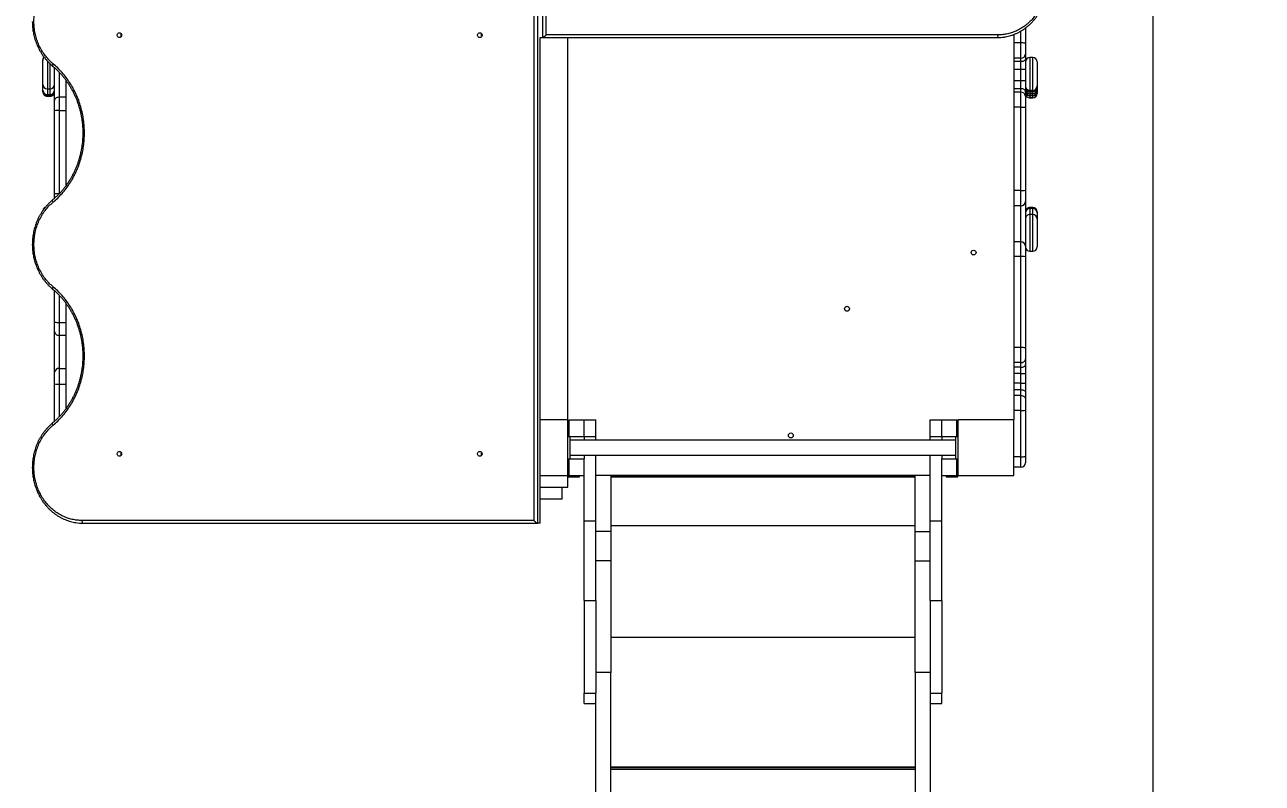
# Model space of a CAD drawing. Header units: millimetres. Extents: x -4998 to 3680, y -5971 to 4421.
# Drawn here: x 155 to 2376, y -731 to 629 of the extents above; entities that cross this region are included whole.
import ezdxf

# ---------------------------------------------------------------- set-up
doc = ezdxf.new("R2010")
doc.units = ezdxf.units.MM
doc.layers.add('DIKOM_РАЗМЕР_ЗОНА', color=7, linetype='Continuous')
doc.layers.add('DIKOM_РАЗМЕР_ОБЪЕКТА', color=7, linetype='Continuous')
doc.styles.add('style1', font='arial.ttf', dxfattribs={"width": 0.8})
doc.dimstyles.new('1-50', dxfattribs={"dimtxt": 300, "dimasz": 200, "dimexe": 100, "dimexo": 0, "dimgap": 100, "dimtad": 1, "dimtxsty": 'style1', "dimcen": 200, "dimclrd": 7, "dimclre": 7, "dimclrt": 7, "dimadec": 1, "dimazin": 2, "dimtfac": 1, "dimtmove": 0, "dimatfit": 2, "dimfxl": 0, "dimlwd": 25, "dimlwe": 18, "dimarcsym": 0})

# ---------------------------------------------------------------- blocks, each defined once
blk = doc.blocks.new('*D11')
at = {"layer": 'Defpoints', "color": 0, "linetype": 'Continuous', "transparency": 16777216}
for p in [(-1781.3, 2741.4), (2179.6, 2147.4), (2179.6, -4027.2)]:
    blk.add_point(p, dxfattribs=at)
at = {"layer": 'DIKOM_РАЗМЕР_ОБЪЕКТА', "color": 7, "linetype": 'Continuous', "lineweight": 18, "transparency": 16777216}
for p, q in [((-1781.3, 2741.4), (-1781.3, -4127.2)), ((2179.6, 2147.4), (2179.6, -4127.2))]:
    blk.add_line(p, q, dxfattribs=at)
at = {"layer": 'DIKOM_РАЗМЕР_ОБЪЕКТА', "color": 7, "linetype": 'Continuous', "lineweight": 25, "transparency": 16777216}
blk.add_line((-1581.3, -4027.2), (1979.6, -4027.2), dxfattribs=at)
at = {"layer": 'DIKOM_РАЗМЕР_ОБЪЕКТА', "color": 7, "linetype": 'Continuous', "transparency": 16777216}
for points in [[(-1581.3, -3993.8), (-1581.3, -4060.5), (-1781.3, -4027.2)], [(1979.6, -3993.8), (1979.6, -4060.5), (2179.6, -4027.2)]]:
    blk.add_solid(points, dxfattribs=at)
at = {"layer": 'DIKOM_РАЗМЕР_ОБЪЕКТА', "color": 7, "linetype": 'Continuous', "lineweight": 15, "transparency": 16777216, "insert": (1158.3, -3774), "char_height": 300, "attachment_point": 5, "style": 'style1'}
blk.add_mtext('4000', dxfattribs=at)
blk = doc.blocks.new('*D12')
at = {"layer": 'Defpoints', "color": 0, "linetype": 'Continuous', "transparency": 16777216}
for p in [(891.1, 2920.5), (-2432.8, -2788.9), (1098.9, -2788.9)]:
    blk.add_point(p, dxfattribs=at)
at = {"layer": 'DIKOM_РАЗМЕР_ОБЪЕКТА', "color": 7, "linetype": 'Continuous', "lineweight": 18, "transparency": 16777216}
for p, q in [((891.1, 2920.5), (-2532.8, 2920.5)), ((1098.9, -2788.9), (-2532.8, -2788.9))]:
    blk.add_line(p, q, dxfattribs=at)
at = {"layer": 'DIKOM_РАЗМЕР_ОБЪЕКТА', "color": 7, "linetype": 'Continuous', "lineweight": 25, "transparency": 16777216}
blk.add_line((-2432.8, 2720.5), (-2432.8, -2588.9), dxfattribs=at)
at = {"layer": 'DIKOM_РАЗМЕР_ОБЪЕКТА', "color": 7, "linetype": 'Continuous', "transparency": 16777216}
for points in [[(-2466.1, 2720.5), (-2399.5, 2720.5), (-2432.8, 2920.5)], [(-2466.1, -2588.9), (-2399.5, -2588.9), (-2432.8, -2788.9)]]:
    blk.add_solid(points, dxfattribs=at)
at = {"layer": 'DIKOM_РАЗМЕР_ОБЪЕКТА', "color": 7, "linetype": 'Continuous', "lineweight": 15, "transparency": 16777216, "insert": (-2686, -658.8), "char_height": 300, "attachment_point": 5, "rotation": 90, "style": 'style1'}
blk.add_mtext('5700', dxfattribs=at)
blk = doc.blocks.new('*D13')
at = {"layer": 'Defpoints', "color": 0, "transparency": 16777216}
for p in [(2340.5, 4420.5), (-4548.1, -4788.9), (2340.5, -4788.9)]:
    blk.add_point(p, dxfattribs=at)
at = {"layer": 'DIKOM_РАЗМЕР_ЗОНА', "color": 7, "lineweight": 18, "transparency": 16777216}
for p, q in [((2340.5, 4420.5), (-4648.1, 4420.5)), ((2340.5, -4788.9), (-4648.1, -4788.9))]:
    blk.add_line(p, q, dxfattribs=at)
at = {"layer": 'DIKOM_РАЗМЕР_ЗОНА', "color": 7, "lineweight": 25, "transparency": 16777216}
blk.add_line((-4548.1, 4220.5), (-4548.1, -4588.9), dxfattribs=at)
at = {"layer": 'DIKOM_РАЗМЕР_ЗОНА', "color": 7, "transparency": 16777216}
for points in [[(-4581.4, 4220.5), (-4514.8, 4220.5), (-4548.1, 4420.5)], [(-4581.4, -4588.9), (-4514.8, -4588.9), (-4548.1, -4788.9)]]:
    blk.add_solid(points, dxfattribs=at)
at = {"layer": 'DIKOM_РАЗМЕР_ЗОНА', "color": 7, "transparency": 16777216, "insert": (-4801.3, -732.6), "char_height": 300, "attachment_point": 5, "rotation": 90, "style": 'style1'}
blk.add_mtext('9200', dxfattribs=at)
blk = doc.blocks.new('*D14')
at = {"layer": 'Defpoints', "color": 0, "transparency": 16777216}
for p in [(-3781.1, 2215.9), (3679.6, 287), (-3781.1, -5871.1)]:
    blk.add_point(p, dxfattribs=at)
at = {"layer": 'DIKOM_РАЗМЕР_ЗОНА', "color": 7, "lineweight": 18, "transparency": 16777216}
for p, q in [((-3781.1, 2215.9), (-3781.1, -5971.1)), ((3679.6, 287), (3679.6, -5971.1))]:
    blk.add_line(p, q, dxfattribs=at)
at = {"layer": 'DIKOM_РАЗМЕР_ЗОНА', "color": 7, "lineweight": 25, "transparency": 16777216}
blk.add_line((3479.6, -5871.1), (-3581.1, -5871.1), dxfattribs=at)
at = {"layer": 'DIKOM_РАЗМЕР_ЗОНА', "color": 7, "transparency": 16777216}
for points in [[(-3581.1, -5837.8), (-3581.1, -5904.5), (-3781.1, -5871.1)], [(3479.6, -5837.8), (3479.6, -5904.5), (3679.6, -5871.1)]]:
    blk.add_solid(points, dxfattribs=at)
at = {"layer": 'DIKOM_РАЗМЕР_ЗОНА', "color": 7, "transparency": 16777216, "insert": (1305.9, -5618), "char_height": 300, "attachment_point": 5, "style": 'style1'}
blk.add_mtext('7500', dxfattribs=at)

msp = doc.modelspace()

# ---------------------------------------------------------------- linework, layer by layer
at = {"color": 7, "linetype": 'Continuous', "lineweight": 15}
for p, q in [((1084.014, 1605.852), (1084.014, 605.852)), ((1090.659, 610.852), (1090.659, 1600.852)), ((1075.563, -265.148), (1075.563, 734.852)), ((1068.919, 729.852), (1068.919, -260.148)), ((1950.79, 623.11), (1950.79, 596.08)), ((1079.788, 605.852), (1084.014, 605.852)), ((1079.79, -265.148), (1079.79, 605.852)), ((1084.014, 605.852), (1899.691, 605.852)), ((1901.804, 610.852), (1090.659, 610.852)), ((1129.79, -79.648), (1129.79, 605.852)), ((1929.79, 611.468), (1929.79, 596.297)), ((1942.79, 596.297), (1942.79, 617.789)), ((1942.79, 596.297), (1929.79, 596.297)), ((1929.79, 596.297), (1929.79, 569.243)), ((1942.79, 569.243), (1942.79, 596.297)), ((1950.79, 596.08), (1950.79, 576.241)), ((187.79, 565.312), (187.79, 566.113)), ((187.79, 565.064), (187.79, 565.312)), ((187.79, 522.077), (187.79, 565.064)), ((195.79, 563.875), (195.79, 514.082)), ((200.79, 514.082), (200.79, 558.852)), ((1942.79, 569.243), (1929.79, 569.243)), ((1929.79, 569.243), (1929.79, 562.902)), ((1942.79, 562.902), (1929.79, 562.902)), ((1929.79, 562.902), (1929.79, 549.031)), ((1942.79, 562.902), (1942.79, 569.243)), ((1942.79, 549.031), (1942.79, 562.902)), ((1950.79, 576.241), (1950.79, 568.45)), ((1950.79, 568.45), (1950.79, 549.031)), ((1963.79, 570.294), (1958.79, 570.294)), ((1958.79, 570.294), (1958.79, 511.299)), ((1963.79, 511.299), (1963.79, 570.294)), ((1971.79, 562.294), (1971.79, 519.298)), ((208.79, 492.736), (208.79, 551.849)), ((216.79, 544.095), (216.79, 499.484)), ((1942.79, 549.031), (1929.79, 549.031)), ((1929.79, 549.031), (1929.79, 528.226)), ((1950.79, 549.031), (1942.79, 549.031)), ((1942.79, 528.226), (1942.79, 549.031)), ((1950.79, 549.031), (1950.79, 528.226)), ((187.79, 511.629), (187.79, 522.077)), ((187.79, 511.616), (187.79, 511.629)), ((187.79, 510.863), (187.79, 511.616)), ((187.79, 509.98), (187.79, 510.863)), ((195.79, 514.082), (200.79, 514.082)), ((195.79, 514.082), (195.79, 503.634)), ((200.79, 503.634), (200.79, 514.082)), ((229.79, 499.484), (229.79, 528.454)), ((1942.79, 528.226), (1929.79, 528.226)), ((1929.79, 528.226), (1929.79, 514.355)), ((1942.79, 514.355), (1929.79, 514.355)), ((1929.79, 514.355), (1929.79, 508.021)), ((1942.79, 514.355), (1942.79, 528.226)), ((1950.79, 528.226), (1942.79, 528.226)), ((1942.79, 508.021), (1942.79, 514.355)), ((1950.79, 528.226), (1950.79, 508.807)), ((1963.79, 511.299), (1958.79, 511.299)), ((1958.79, 511.299), (1958.79, 508.959)), ((1963.79, 508.959), (1963.79, 511.299)), ((1971.79, 519.298), (1971.79, 516.958)), ((1971.79, 516.958), (1971.79, 513.349)), ((1971.79, 513.349), (1971.79, 510.459)), ((187.79, 508.815), (187.79, 509.98)), ((187.79, 508.8), (187.79, 508.815)), ((195.79, 503.634), (200.79, 503.634)), ((195.79, 503.634), (195.79, 503.616)), ((195.79, 503.616), (200.79, 503.616)), ((195.79, 503.616), (195.79, 503.189)), ((195.79, 503.189), (200.79, 503.189)), ((195.79, 503.189), (195.79, 501.985)), ((195.79, 501.985), (200.79, 501.985)), ((195.79, 501.985), (195.79, 500.82)), ((195.79, 500.82), (200.79, 500.82)), ((195.79, 500.82), (195.79, 500.8)), ((195.79, 500.8), (200.79, 500.8)), ((200.79, 503.616), (200.79, 503.634)), ((200.79, 503.189), (200.79, 503.616)), ((200.79, 501.985), (200.79, 503.189)), ((200.79, 500.82), (200.79, 501.985)), ((200.79, 500.8), (200.79, 500.82)), ((208.79, 474.807), (208.79, 492.736)), ((216.79, 499.484), (216.79, 475.036)), ((216.79, 499.484), (229.79, 499.484)), ((229.79, 475.036), (229.79, 499.484)), ((1942.79, 508.021), (1929.79, 508.021)), ((1929.79, 508.021), (1929.79, 480.981)), ((1942.79, 480.981), (1942.79, 508.021)), ((1950.79, 508.807), (1950.79, 501.025)), ((1950.79, 501.025), (1950.79, 481.195)), ((1963.79, 508.959), (1958.79, 508.959)), ((1958.79, 508.959), (1958.79, 505.762)), ((1963.79, 505.762), (1958.79, 505.762)), ((1958.79, 505.762), (1958.79, 502.873)), ((1963.79, 502.873), (1958.79, 502.873)), ((1958.79, 502.873), (1958.79, 501.326)), ((1963.79, 501.326), (1958.79, 501.326)), ((1958.79, 501.326), (1958.79, 497.668)), ((1963.79, 497.668), (1958.79, 497.668)), ((1958.79, 497.668), (1958.79, 497.663)), ((1958.79, 497.663), (1963.79, 497.663)), ((1963.79, 505.762), (1963.79, 508.959)), ((1963.79, 502.873), (1963.79, 505.762)), ((1963.79, 501.326), (1963.79, 502.873)), ((1963.79, 497.668), (1963.79, 501.326)), ((1963.79, 497.663), (1963.79, 497.668)), ((1971.79, 510.459), (1971.79, 509.325)), ((1971.79, 509.325), (1971.79, 505.667)), ((1971.79, 505.667), (1971.79, 505.663)), ((208.79, 325.429), (208.79, 474.807)), ((216.79, 475.036), (216.79, 325.658)), ((216.79, 475.036), (229.79, 475.036)), ((229.79, 341.294), (229.79, 475.036)), ((1942.79, 480.981), (1929.79, 480.981)), ((1929.79, 480.981), (1929.79, 331.791)), ((1942.79, 331.791), (1942.79, 480.981)), ((1950.79, 481.195), (1950.79, 332.005)), ((208.79, 317.965), (208.79, 325.429)), ((1942.79, 331.791), (1929.79, 331.791)), ((1929.79, 331.791), (1929.79, 304.335)), ((1942.79, 304.335), (1942.79, 331.791)), ((1950.79, 332.005), (1950.79, 311.871)), ((1950.79, 311.871), (1950.79, 232.036)), ((1942.79, 304.335), (1929.79, 304.335)), ((1929.79, 304.335), (1929.79, 239.353)), ((1942.79, 239.353), (1942.79, 304.335)), ((1963.79, 301.511), (1958.79, 301.511)), ((1958.79, 301.511), (1958.79, 301.47)), ((1963.79, 301.47), (1958.79, 301.47)), ((1958.79, 301.47), (1958.79, 299.583)), ((1963.79, 299.583), (1958.79, 299.583)), ((1958.79, 299.583), (1958.79, 299.542)), ((1958.79, 299.542), (1958.79, 288.573)), ((1963.79, 299.542), (1958.79, 299.542)), ((1963.79, 301.47), (1963.79, 301.511)), ((1963.79, 299.583), (1963.79, 301.47)), ((1963.79, 299.542), (1963.79, 299.583)), ((1963.79, 288.573), (1963.79, 299.542)), ((1971.79, 293.511), (1971.79, 293.481)), ((1971.79, 293.481), (1971.79, 291.583)), ((1971.79, 291.583), (1971.79, 291.553)), ((1971.79, 291.553), (1971.79, 280.584)), ((1963.79, 288.573), (1958.79, 288.573)), ((1958.79, 288.573), (1958.79, 222.618)), ((1963.79, 222.618), (1963.79, 288.573)), ((1971.79, 280.584), (1971.79, 230.618)), ((1942.79, 239.353), (1929.79, 239.353)), ((1929.79, 239.353), (1929.79, 213.358)), ((1942.79, 213.358), (1942.79, 239.353)), ((1950.79, 232.036), (1950.79, 212.973)), ((1958.79, 222.618), (1963.79, 222.618)), ((1942.79, 213.358), (1929.79, 213.358)), ((1929.79, 213.358), (1929.79, 49.815)), ((1942.79, 49.815), (1942.79, 213.358)), ((1950.79, 212.973), (1950.79, 49.43)), ((208.79, 95.542), (208.79, 151.769)), ((216.79, 144.041), (216.79, 95.141)), ((229.79, 95.141), (229.79, 128.457)), ((208.79, 78.538), (208.79, 95.542)), ((216.79, 95.141), (229.79, 95.141)), ((216.79, 95.141), (216.79, 71.955)), ((229.79, 71.955), (229.79, 95.141)), ((208.79, 5.678), (208.79, 78.538)), ((216.79, 71.955), (229.79, 71.955)), ((216.79, 71.955), (216.79, 12.65)), ((229.79, 12.65), (229.79, 71.955)), ((1942.79, 49.815), (1929.79, 49.815)), ((1929.79, 49.815), (1929.79, 22.98)), ((1942.79, 22.98), (1942.79, 49.815)), ((1950.79, 49.43), (1950.79, 29.751)), ((1942.79, 22.98), (1929.79, 22.98)), ((1929.79, 22.98), (1929.79, 14.625)), ((1942.79, 14.625), (1942.79, 22.98)), ((1950.79, 29.751), (1950.79, 19.487)), ((208.79, -15.186), (208.79, 5.678)), ((216.79, 12.65), (229.79, 12.65)), ((216.79, 12.65), (216.79, -15.801)), ((229.79, -15.801), (229.79, 12.65)), ((1942.79, 14.625), (1929.79, 14.625)), ((1929.79, 14.625), (1929.79, 3.23)), ((1942.79, 3.23), (1929.79, 3.23)), ((1929.79, 3.23), (1929.79, -14.071)), ((1942.79, 3.23), (1942.79, 14.625)), ((1942.79, -14.071), (1942.79, 3.23)), ((1950.79, 19.487), (1950.79, 3.533)), ((1950.79, 3.533), (1950.79, -13.768)), ((208.79, -82.031), (208.79, -15.186)), ((216.79, -15.801), (229.79, -15.801)), ((216.79, -15.801), (216.79, -74.331)), ((229.79, -58.706), (229.79, -15.801)), ((1942.79, -14.071), (1929.79, -14.071)), ((1929.79, -14.071), (1929.79, -25.744)), ((1942.79, -25.744), (1942.79, -14.071)), ((1950.79, -13.768), (1950.79, -30.11)), ((1942.79, -25.744), (1929.79, -25.744)), ((1929.79, -25.744), (1929.79, -35.963)), ((1942.79, -35.963), (1929.79, -35.963)), ((1929.79, -35.963), (1929.79, -62.823)), ((1942.79, -35.963), (1942.79, -25.744)), ((1942.79, -62.823), (1942.79, -35.963)), ((1950.79, -30.11), (1950.79, -42.665)), ((1950.79, -42.665), (1950.79, -62.362)), ((1942.79, -62.823), (1929.79, -62.823)), ((1929.79, -62.823), (1929.79, -79.648)), ((1942.79, -145.799), (1942.79, -62.823)), ((1950.79, -62.362), (1950.79, -145.339)), ((1129.79, -79.648), (1079.79, -79.648)), ((1129.79, -179.648), (1129.79, -79.648)), ((1131.79, -79.648), (1158.79, -79.648)), ((1131.79, -109.648), (1131.79, -79.648)), ((1158.79, -109.648), (1158.79, -79.648)), ((1158.79, -79.653), (1179.79, -79.653)), ((1179.79, -109.652), (1179.79, -79.653)), ((1779.79, -79.653), (1800.79, -79.653)), ((1779.79, -109.652), (1779.79, -79.653)), ((1800.79, -79.648), (1827.79, -79.648)), ((1800.79, -109.648), (1800.79, -79.648)), ((1827.79, -109.648), (1827.79, -79.648)), ((1829.79, -79.648), (1829.79, -179.648)), ((1929.79, -79.648), (1829.79, -79.648)), ((1929.79, -179.648), (1929.79, -79.648)), ((1129.79, -109.648), (1133.79, -109.648)), ((1133.79, -149.648), (1133.79, -109.648)), ((1133.79, -109.648), (1158.79, -109.648)), ((1158.79, -109.648), (1158.79, -116.148)), ((1158.79, -109.652), (1179.79, -109.652)), ((1179.79, -116.148), (1179.79, -109.652)), ((1779.79, -109.652), (1800.79, -109.652)), ((1779.79, -116.148), (1779.79, -109.652)), ((1800.79, -109.648), (1800.79, -116.148)), ((1800.79, -109.648), (1825.79, -109.648)), ((1825.79, -149.648), (1825.79, -109.648)), ((1825.79, -109.648), (1829.79, -109.648)), ((1825.79, -116.148), (1133.79, -116.148)), ((1129.79, -149.648), (1133.79, -149.648)), ((1131.79, -149.648), (1131.79, -149.658)), ((1131.79, -149.658), (1158.79, -149.658)), ((1131.79, -179.654), (1131.79, -149.658)), ((1133.79, -143.148), (1825.79, -143.148)), ((1158.79, -143.148), (1158.79, -149.658)), ((1158.79, -150.064), (1158.79, -149.658)), ((1158.79, -260.803), (1158.79, -149.658)), ((1179.79, -260.803), (1179.79, -143.148)), ((1779.79, -260.803), (1779.79, -143.148)), ((1800.79, -143.148), (1800.79, -149.658)), ((1800.79, -149.658), (1827.79, -149.658)), ((1800.79, -150.064), (1800.79, -149.658)), ((1800.79, -260.803), (1800.79, -149.658)), ((1825.79, -149.648), (1829.79, -149.648)), ((1827.79, -149.648), (1827.79, -149.658)), ((1827.79, -179.654), (1827.79, -149.658)), ((1942.79, -145.799), (1929.79, -145.799)), ((1942.79, -164.648), (1942.79, -145.799)), ((1950.79, -145.339), (1950.79, -156.648)), ((1942.79, -164.648), (1929.79, -164.648)), ((1079.79, -179.648), (1129.788, -179.648)), ((1129.788, -200.648), (1129.788, -179.648)), ((1129.788, -179.648), (1129.79, -179.648)), ((1129.79, -179.648), (1129.79, -181.648)), ((1131.79, -179.648), (1129.79, -179.648)), ((1129.79, -181.648), (1150.79, -181.648)), ((1150.79, -181.648), (1129.79, -181.648)), ((1129.79, -181.648), (1129.79, -181.648)), ((1131.79, -179.654), (1158.79, -179.654)), ((1150.79, -181.648), (1150.79, -179.648)), ((1150.79, -181.648), (1150.79, -181.648)), ((1779.79, -179.648), (1179.79, -179.648)), ((1206.79, -179.656), (1179.79, -179.656)), ((1206.79, -179.656), (1206.79, -279.653)), ((1206.79, -179.659), (1752.79, -179.659)), ((1752.79, -182.659), (1206.79, -182.659)), ((1779.79, -179.656), (1752.79, -179.656)), ((1752.79, -279.653), (1752.79, -179.656)), ((1800.79, -179.654), (1827.79, -179.654)), ((1808.79, -179.648), (1808.79, -181.648)), ((1808.79, -181.648), (1829.79, -181.648)), ((1829.79, -181.648), (1808.79, -181.648)), ((1808.79, -181.648), (1808.79, -181.648)), ((1829.79, -179.648), (1827.79, -179.648)), ((1829.79, -181.648), (1829.79, -179.648)), ((1829.79, -179.648), (1929.79, -179.648)), ((1829.79, -181.648), (1829.79, -181.648)), ((1079.79, -200.648), (1129.788, -200.648)), ((1119.79, -221.648), (1079.79, -221.648)), ((1119.79, -221.648), (1119.79, -200.648)), ((1068.919, -260.148), (257.773, -260.148)), ((259.886, -265.148), (1075.563, -265.148)), ((1079.79, -265.148), (1075.563, -265.148)), ((1158.79, -260.803), (1179.79, -260.803)), ((1158.79, -403.554), (1158.79, -260.803)), ((1179.79, -403.554), (1179.79, -260.803)), ((1779.79, -260.803), (1800.79, -260.803)), ((1779.79, -403.554), (1779.79, -260.803)), ((1800.79, -403.554), (1800.79, -260.803)), ((1206.79, -279.653), (1179.79, -279.653)), ((1206.79, -269.443), (1752.79, -269.443)), ((1206.79, -279.653), (1206.79, -332.417)), ((1752.79, -279.653), (1779.79, -279.653)), ((1752.79, -332.417), (1752.79, -279.653)), ((1206.79, -332.417), (1179.79, -332.417)), ((1206.79, -332.417), (1206.79, -532.964)), ((1752.79, -332.417), (1779.79, -332.417)), ((1752.79, -532.964), (1752.79, -332.417)), ((1158.79, -403.554), (1179.79, -403.554)), ((1158.79, -403.554), (1158.79, -569.701)), ((1179.79, -403.554), (1179.79, -569.701)), ((1779.79, -403.554), (1800.79, -403.554)), ((1779.79, -403.554), (1779.79, -569.701)), ((1800.79, -403.554), (1800.79, -569.701)), ((1752.79, -469.99), (1206.79, -469.99)), ((1206.79, -532.964), (1179.79, -532.964)), ((1206.79, -2224.69), (1206.79, -532.964)), ((1779.79, -532.964), (1752.79, -532.964)), ((1752.79, -532.964), (1752.79, -2224.69)), ((1158.79, -569.701), (1179.79, -569.701)), ((1158.79, -588.564), (1158.79, -569.701)), ((1179.79, -2224.69), (1179.79, -569.701)), ((1779.79, -569.701), (1800.79, -569.701)), ((1779.79, -569.701), (1779.79, -2224.69)), ((1800.79, -588.564), (1800.79, -569.701)), ((1158.79, -588.564), (1179.79, -588.564)), ((1779.79, -588.564), (1800.79, -588.564)), ((1206.79, -701.932), (1752.79, -701.932)), ((1206.79, -703.213), (1752.79, -703.213)), ((1752.79, -706.972), (1206.79, -706.972))]:
    msp.add_line(p, q, dxfattribs=at)
at = {"color": 7, "linetype": 'Continuous', "lineweight": 15, "flags": 128}
for points in [[(325.135, 605.952), (324.012, 606.13), (322.979, 606.651), (322.121, 607.471), (321.508, 608.524), (321.188, 609.726), (321.188, 610.978), (321.508, 612.18), (322.121, 613.234), (322.979, 614.054), (324.012, 614.574), (325.135, 614.752), (326.259, 614.574), (327.291, 614.054), (328.149, 613.234), (328.762, 612.18), (329.082, 610.978), (329.082, 609.726), (328.762, 608.524), (328.149, 607.471), (327.291, 606.651), (326.259, 606.13), (325.135, 605.952)], [(971.785, 605.952), (970.661, 606.13), (969.629, 606.651), (968.771, 607.471), (968.158, 608.524), (967.838, 609.726), (967.838, 610.978), (968.158, 612.18), (968.771, 613.234), (969.629, 614.054), (970.661, 614.574), (971.785, 614.752), (972.908, 614.574), (973.941, 614.054), (974.799, 613.234), (975.412, 612.18), (975.732, 610.978), (975.732, 609.726), (975.412, 608.524), (974.799, 607.471), (973.941, 606.651), (972.908, 606.13), (971.785, 605.952)], [(1899.691, 605.852), (1900.103, 605.948), (1900.499, 606.233), (1900.865, 606.695), (1901.185, 607.317), (1901.448, 608.074), (1901.643, 608.939), (1901.763, 609.877), (1901.804, 610.852)], [(206.114, 558.852), (205.624, 558.072), (205.234, 557.321), (204.959, 556.63), (204.81, 556.024), (204.792, 555.526), (204.906, 555.157), (205.041, 554.999)], [(1950.79, 568.45), (1950.636, 567.367), (1950.181, 566.327), (1949.441, 565.367), (1948.447, 564.527), (1947.234, 563.837), (1945.851, 563.324), (1944.35, 563.008), (1942.79, 562.902)], [(1950.79, 508.807), (1950.636, 509.89), (1950.181, 510.93), (1949.441, 511.89), (1948.447, 512.73), (1947.234, 513.42), (1945.851, 513.933), (1944.35, 514.249), (1942.79, 514.355)], [(208.79, 492.736), (208.943, 494.052), (209.399, 495.318), (210.138, 496.485), (211.133, 497.508), (212.345, 498.347), (213.728, 498.97), (215.229, 499.354), (216.79, 499.484)], [(206.114, 310.852), (205.624, 311.633), (205.234, 312.383), (204.959, 313.074), (204.81, 313.681), (204.792, 314.178), (204.906, 314.548), (205.04, 314.705)], [(206.114, 158.852), (205.624, 158.072), (205.234, 157.321), (204.959, 156.63), (204.81, 156.024), (204.792, 155.526), (204.906, 155.157), (205.041, 154.999)], [(208.79, 78.538), (208.943, 77.254), (209.399, 76.019), (210.138, 74.881), (211.133, 73.883), (212.345, 73.064), (213.728, 72.456), (215.229, 72.081), (216.79, 71.955)], [(1942.79, 22.98), (1944.35, 23.11), (1945.851, 23.496), (1947.234, 24.121), (1948.447, 24.963), (1949.441, 25.989), (1950.181, 27.16), (1950.636, 28.43), (1950.79, 29.751)], [(1942.79, 14.625), (1944.35, 14.719), (1945.851, 14.996), (1947.234, 15.445), (1948.447, 16.049), (1949.441, 16.786), (1950.181, 17.626), (1950.636, 18.538), (1950.79, 19.487)], [(1942.79, -25.744), (1944.35, -25.828), (1945.851, -26.076), (1947.234, -26.48), (1948.447, -27.023), (1949.441, -27.684), (1950.181, -28.439), (1950.636, -29.258), (1950.79, -30.11)], [(1942.79, -35.963), (1944.35, -36.092), (1945.851, -36.473), (1947.234, -37.093), (1948.447, -37.926), (1949.441, -38.942), (1950.181, -40.1), (1950.636, -41.358), (1950.79, -42.665)], [(206.114, -89.148), (205.624, -88.367), (205.234, -87.617), (204.959, -86.926), (204.81, -86.319), (204.792, -85.822), (204.906, -85.452), (205.04, -85.295)], [(325.135, -145.048), (324.012, -144.87), (322.979, -144.349), (322.121, -143.529), (321.508, -142.476), (321.188, -141.274), (321.188, -140.022), (321.508, -138.82), (322.121, -137.766), (322.979, -136.946), (324.012, -136.426), (325.135, -136.248), (326.259, -136.426), (327.291, -136.946), (328.149, -137.766), (328.762, -138.82), (329.082, -140.022), (329.082, -141.274), (328.762, -142.476), (328.149, -143.529), (327.291, -144.349), (326.259, -144.87), (325.135, -145.048)], [(971.785, -145.048), (970.661, -144.87), (969.629, -144.349), (968.771, -143.529), (968.158, -142.476), (967.838, -141.274), (967.838, -140.022), (968.158, -138.82), (968.771, -137.766), (969.629, -136.946), (970.661, -136.426), (971.785, -136.248), (972.908, -136.426), (973.941, -136.946), (974.799, -137.766), (975.412, -138.82), (975.732, -140.022), (975.732, -141.274), (975.412, -142.476), (974.799, -143.529), (973.941, -144.349), (972.908, -144.87), (971.785, -145.048)], [(257.773, -260.148), (257.814, -261.123), (257.934, -262.061), (258.129, -262.926), (258.392, -263.683), (258.712, -264.305), (259.078, -264.767), (259.474, -265.052), (259.886, -265.148)]]:
    msp.add_lwpolyline(points, dxfattribs=at)
at = {"color": 7, "linetype": 'Continuous', "lineweight": 15}
for centre, radius in [((1857.79, 220.369), 4.318), ((1630.659, 119.552), 4.449), ((1529.79, -107.648), 4.4)]:
    msp.add_circle(centre, radius, dxfattribs=at)
for centre, radius, start, end in [((332.225, 610.352), 4.743, 145.740856, 214.259144), ((332.313, 610.352), 4.747, 146.667346, 213.332654), ((333.672, 610.352), 4.835, 166.044043, 193.955957), ((978.875, 610.352), 4.743, 145.740856, 214.259144), ((980.235, 610.352), 4.831, 164.120782, 195.879218), ((1899.684, 688.177), 82.325, 270.004895, 279.454635), ((1944.787, 522.299), 74.025, 85.348697, 91.546041), ((195.79, 566.113), 8, 140.532343, 180), ((195.357, 565.288), 7.567, 134.844776, 179.812729), ((195.79, 565.064), 8, 135.86056, 180), ((1943.259, 576.778), 7.55, 266.433835, 355.919275), ((1958.79, 562.294), 8, 90, 180), ((1963.79, 562.294), 8, 0, 90), ((195.787, 522.08), 7.998, 180.018666, 270.016349), ((195.787, 511.632), 7.998, 180.01806, 270.016956), ((195.79, 511.616), 8, 180, 270), ((195.63, 511.029), 7.842, 181.215491, 271.16647), ((200.792, 522.08), 7.998, 269.98344, 359.981758), ((200.792, 511.632), 7.998, 269.982833, 359.982365), ((200.79, 511.616), 8, 270, 0), ((200.949, 511.029), 7.842, 268.833312, 358.784941), ((1958.789, 519.298), 7.999, 180.0037, 270.004838), ((1958.789, 516.959), 7.999, 180.0037, 270.004838), ((1958.588, 513.561), 7.801, 181.560068, 271.481331), ((1963.79, 519.298), 8, 269.996861, 359.994601), ((1963.79, 516.959), 8, 269.996861, 359.994601), ((1963.991, 513.561), 7.801, 268.52039, 358.43821), ((195.787, 509.983), 7.998, 180.017882, 270.017133), ((195.787, 508.818), 7.998, 180.017637, 270.017805), ((195.79, 508.8), 8, 180, 270), ((200.792, 509.983), 7.998, 269.982655, 359.982543), ((200.792, 508.818), 7.997, 269.981983, 359.982788), ((200.79, 508.8), 8, 270, 0), ((1943.26, 500.486), 7.549, 4.087784, 93.572167), ((1958.588, 510.671), 7.801, 181.559885, 271.481515), ((1958.789, 509.325), 7.999, 180.003272, 270.005267), ((1958.789, 505.667), 7.999, 180.003878, 270.00466), ((1958.79, 505.663), 8, 180, 270), ((1963.991, 510.672), 7.801, 268.520207, 358.438393), ((1963.79, 509.325), 8, 269.996432, 359.99503), ((1963.79, 505.668), 8, 269.997039, 359.994423), ((1963.79, 505.663), 8, 270, 0), ((214.791, 404.969), 70.096, 88.366125, 94.911465), ((1944.788, 555.758), 74.803, 268.469185, 274.601951), ((214.791, 255.574), 70.112, 88.366434, 94.910303), ((1944.788, 406.567), 74.803, 268.469185, 274.601951), ((1943.015, 312.11), 7.779, 268.341165, 358.237739), ((195.79, 294.738), 8, 115.78857, 168.385485), ((195.785, 294.721), 7.996, 117.888882, 167.318949), ((1958.79, 293.511), 8, 90, 180), ((1958.784, 293.476), 7.994, 89.960165, 179.961234), ((1958.79, 291.583), 8, 90, 180), ((1958.784, 291.548), 7.994, 89.959314, 179.962085), ((1963.79, 293.511), 8, 0, 90), ((1963.795, 293.475), 7.995, 0.040465, 90.038136), ((1963.79, 291.583), 8, 0, 90), ((1963.795, 291.548), 7.995, 0.039615, 90.038986), ((1958.784, 280.578), 7.994, 89.960165, 179.961234), ((1963.795, 280.578), 7.995, 0.040465, 90.038136), ((1943.116, 231.678), 7.682, 2.668098, 92.437868), ((1958.79, 230.618), 8, 180, 270), ((1963.79, 230.618), 8, 270, 0), ((1944.785, 171.525), 41.881, 81.756645, 92.730538), ((214.795, 135.371), 40.279, 261.426035, 272.838849), ((1944.785, 7.981), 41.881, 81.756645, 92.730538), ((216.309, 5.126), 7.539, 86.340855, 175.800541), ((1944.787, 56.26), 53.067, 267.843272, 276.49523), ((214.802, 10.675), 26.55, 256.912693, 274.294532), ((1944.787, 38.95), 53.058, 267.842778, 276.496151), ((1944.783, -27.736), 35.144, 266.748371, 279.841025), ((332.225, -140.648), 4.743, 145.741289, 214.258711), ((333.584, -140.648), 4.83, 164.117766, 195.882234), ((978.875, -140.648), 4.743, 145.741289, 214.258711), ((980.235, -140.648), 4.831, 164.120992, 195.879008), ((1944.783, -110.711), 35.145, 266.748799, 279.841023), ((1942.79, -156.648), 8, 270, 0), ((259.894, -182.813), 82.335, 260.709056, 269.994423)]:
    msp.add_arc(centre, radius, start, end, dxfattribs=at)
for centre, major_axis, ratio, start_param, end_param in [((1088.545, 610.852), (-4.881, -4.881), 0.22169494, 0.21816643, 1.78896275), ((1071.032, -260.148), (4.881, -4.881), 0.22169466, 4.49422282, 6.06501915)]:
    msp.add_ellipse(centre, major_axis=major_axis, ratio=ratio, start_param=start_param, end_param=end_param, dxfattribs=at)
for points, knots in [([(1953.463, 781.852), (1955.701, 779.887), (1960.219, 775.919), (1966.323, 768.991), (1971.91, 761.305), (1976.808, 752.864), (1980.922, 743.786), (1984.144, 734.232), (1986.423, 724.354), (1987.725, 714.306), (1988.049, 704.29), (1987.434, 694.457), (1985.941, 684.945), (1983.62, 675.761), (1980.483, 666.876), (1976.504, 658.278), (1971.649, 650.005), (1965.943, 642.207), (1959.438, 635.031), (1952.243, 628.636), (1944.47, 623.127), (1936.243, 618.588), (1927.734, 615.078), (1919.085, 612.627), (1910.435, 611.126), (1904.662, 610.943), (1901.804, 610.852)], [0, 0, 0, 0, 0.03987214, 0.08051721, 0.12187986, 0.16430243, 0.20702973, 0.24999992, 0.29297186, 0.33569928, 0.37811981, 0.41948486, 0.46012911, 0.50000014, 0.53987293, 0.58051714, 0.62188009, 0.66430269, 0.70702978, 0.74999969, 0.79297241, 0.835699, 0.87811998, 0.91948449, 0.96012862, 1, 1, 1, 1]), ([(206.114, 558.852), (203.876, 560.817), (199.358, 564.785), (193.254, 571.713), (187.667, 579.399), (182.769, 587.841), (178.655, 596.919), (175.433, 606.472), (173.154, 616.351), (171.852, 626.398), (171.529, 636.414), (172.143, 646.247), (173.636, 655.759), (175.957, 664.944), (179.094, 673.828), (183.073, 682.426), (187.928, 690.699), (193.634, 698.498), (200.139, 705.673), (207.334, 712.068), (215.107, 717.577), (223.334, 722.117), (231.843, 725.626), (240.492, 728.077), (249.143, 729.578), (254.915, 729.761), (257.773, 729.852)], [0, 0, 0, 0, 0.03987271, 0.08051761, 0.12188033, 0.16430288, 0.20703008, 0.25000034, 0.29297232, 0.3356992, 0.37812022, 0.41948476, 0.46012896, 0.49999998, 0.53987323, 0.58051714, 0.62188032, 0.66430298, 0.70702978, 0.75, 0.79297207, 0.83569927, 0.87811996, 0.91948469, 0.96012841, 1, 1, 1, 1]), ([(1913.347, 607.014), (1913.809, 607.081), (1915.985, 607.398), (1919.839, 608.288), (1924.895, 609.692), (1929.887, 611.445), (1934.805, 613.515), (1939.629, 615.907), (1944.342, 618.617), (1948.927, 621.642), (1953.212, 624.858), (1957.191, 628.221), (1960.866, 631.682), (1964.367, 635.352), (1967.683, 639.218), (1970.806, 643.269), (1973.726, 647.493), (1976.436, 651.877), (1978.927, 656.405), (1981.192, 661.062), (1983.225, 665.832), (1985.021, 670.694), (1986.573, 675.623), (1987.876, 680.581), (1988.923, 685.503), (1989.712, 690.27), (1990.22, 694.454), (1990.536, 698.166), (1990.745, 701.818), (1990.774, 704.406), (1990.79, 705.852)], [0, 0, 0, 0, 0.01076206, 0.05074929, 0.09092995, 0.13131262, 0.17190244, 0.21270829, 0.25373769, 0.2950008, 0.33650968, 0.37390961, 0.41130976, 0.44870487, 0.48608993, 0.52346048, 0.56080985, 0.59812913, 0.63540553, 0.67262283, 0.70975369, 0.74675921, 0.78356817, 0.82005078, 0.85592868, 0.89048847, 0.92256159, 0.94524251, 0.96938242, 1, 1, 1, 1]), ([(168.787, 634.852), (168.815, 632.913), (168.854, 630.194), (169.116, 626.186), (169.429, 622.777), (169.952, 618.725), (170.664, 614.492), (171.59, 610.09), (172.737, 605.592), (174.111, 601.044), (175.716, 596.485), (177.553, 591.947), (179.62, 587.457), (181.917, 583.041), (184.439, 578.719), (187.183, 574.512), (190.142, 570.439), (193.311, 566.518), (196.68, 562.759), (200.255, 559.201), (203.054, 556.617), (204.709, 555.298), (205.055, 555.022)], [0, 0, 0, 0, 0.06294277, 0.08830373, 0.13043477, 0.17418732, 0.22113603, 0.27015976, 0.32080854, 0.37272325, 0.4256496, 0.47939725, 0.53382723, 0.58883099, 0.64432613, 0.70024856, 0.75654555, 0.81317795, 0.87011371, 0.92732742, 0.98480187, 1, 1, 1, 1]), ([(206.114, 310.852), (208.894, 313.259), (214.483, 318.098), (222.244, 326.258), (229.536, 335.101), (236.236, 344.64), (242.284, 354.792), (247.603, 365.463), (252.148, 376.561), (255.881, 387.991), (258.774, 399.628), (260.823, 411.371), (262.037, 423.117), (262.438, 434.852), (262.037, 446.587), (260.823, 458.334), (258.774, 470.076), (255.881, 481.714), (252.148, 493.144), (247.603, 504.242), (242.284, 514.912), (236.236, 525.065), (229.536, 534.603), (222.244, 543.446), (214.483, 551.607), (208.894, 556.445), (206.114, 558.852)], [0, 0, 0, 0, 0.04067978, 0.08178969, 0.12329862, 0.16538163, 0.20762634, 0.24999996, 0.29237534, 0.33461999, 0.37670152, 0.41821194, 0.45932141, 0.50000007, 0.54068038, 0.58178987, 0.62329883, 0.66538186, 0.70762643, 0.75000019, 0.7923753, 0.83462023, 0.87670153, 0.91821198, 0.95932119, 1, 1, 1, 1]), ([(205.018, 554.97), (206.184, 554.005), (209.09, 551.601), (213.35, 547.598), (217.833, 543.044), (221.974, 538.441), (225.93, 533.648), (229.694, 528.671), (233.259, 523.522), (236.617, 518.21), (239.762, 512.747), (242.689, 507.143), (245.393, 501.411), (247.867, 495.564), (250.108, 489.616), (252.111, 483.583), (253.872, 477.485), (255.387, 471.349), (256.653, 465.215), (257.663, 459.166), (258.412, 453.383), (258.889, 448.36), (259.187, 443.893), (259.378, 439.564), (259.404, 436.502), (259.418, 434.852)], [0, 0, 0, 0, 0.03473258, 0.08658532, 0.13324903, 0.17989306, 0.2265115, 0.27310182, 0.31966307, 0.3661908, 0.41268128, 0.45912621, 0.50551771, 0.5518412, 0.59807561, 0.64419038, 0.69013247, 0.73581179, 0.78105569, 0.82549074, 0.86812998, 0.90675077, 0.93413674, 0.96449393, 1, 1, 1, 1]), ([(259.418, 434.852), (259.39, 432.468), (259.351, 429.13), (259.09, 424.213), (258.78, 420.038), (258.261, 415.069), (257.555, 409.868), (256.637, 404.445), (255.498, 398.881), (254.132, 393.229), (252.536, 387.53), (250.705, 381.818), (248.64, 376.121), (246.34, 370.463), (243.808, 364.866), (241.046, 359.35), (238.056, 353.932), (234.842, 348.628), (231.41, 343.455), (227.763, 338.426), (223.908, 333.554), (219.849, 328.854), (215.598, 324.333), (211.147, 320.023), (207.615, 316.818), (205.52, 315.13), (205.023, 314.73)], [0, 0, 0, 0, 0.05128228, 0.07182542, 0.10596858, 0.14140793, 0.17942578, 0.2191186, 0.26012291, 0.30214998, 0.34499371, 0.38850279, 0.43256279, 0.47708703, 0.52200806, 0.56727294, 0.61283953, 0.6586751, 0.70475199, 0.75104912, 0.79754857, 0.8442371, 0.89110353, 0.93813915, 0.98533733, 1, 1, 1, 1]), ([(205.055, 314.68), (204.168, 313.944), (201.993, 312.141), (198.715, 309.017), (195.209, 305.354), (191.894, 301.486), (188.771, 297.435), (185.851, 293.211), (183.141, 288.828), (180.65, 284.3), (178.385, 279.642), (176.352, 274.872), (174.556, 270.01), (173.004, 265.082), (171.701, 260.123), (170.654, 255.201), (169.865, 250.434), (169.357, 246.25), (169.041, 242.538), (168.832, 238.886), (168.803, 236.299), (168.787, 234.852)], [0, 0, 0, 0, 0.03950898, 0.09688488, 0.15425304, 0.21160599, 0.26893678, 0.32623478, 0.38348603, 0.44067287, 0.49776751, 0.55473123, 0.61150112, 0.66797006, 0.72393772, 0.77897832, 0.83199743, 0.88120116, 0.91599669, 0.95302929, 1, 1, 1, 1]), ([(206.114, 158.852), (204.41, 160.327), (200.984, 163.293), (196.227, 168.295), (191.005, 174.628), (185.649, 182.569), (180.585, 192.268), (176.591, 202.558), (173.736, 213.22), (172.046, 224.027), (171.552, 233.659), (171.838, 242.044), (172.582, 249.244), (174.05, 257.654), (176.59, 267.147), (180.586, 277.435), (185.647, 287.139), (191.675, 296.04), (198.458, 304.074), (203.579, 308.608), (206.114, 310.852)], [0, 0, 0, 0, 0.04068981, 0.08180965, 0.12332784, 0.18645416, 0.25001875, 0.31358327, 0.3767094, 0.43897718, 0.50000001, 0.54069027, 0.58180974, 0.62332771, 0.68645416, 0.75001869, 0.81358327, 0.87670959, 0.93897741, 1, 1, 1, 1]), ([(168.787, 234.852), (168.815, 232.913), (168.854, 230.194), (169.116, 226.186), (169.429, 222.777), (169.952, 218.725), (170.664, 214.492), (171.59, 210.09), (172.737, 205.592), (174.111, 201.044), (175.716, 196.485), (177.553, 191.947), (179.62, 187.457), (181.917, 183.041), (184.439, 178.719), (187.183, 174.512), (190.142, 170.439), (193.311, 166.518), (196.68, 162.759), (200.255, 159.201), (203.054, 156.617), (204.709, 155.298), (205.055, 155.022)], [0, 0, 0, 0, 0.06294214, 0.08830374, 0.13043415, 0.17418671, 0.22113543, 0.2701598, 0.32080859, 0.37272331, 0.42564907, 0.47939672, 0.53382672, 0.58883106, 0.64432621, 0.70024811, 0.75654512, 0.81317753, 0.8701133, 0.92732746, 0.9848011, 1, 1, 1, 1]), ([(206.114, -89.148), (208.894, -86.741), (214.483, -81.902), (222.244, -73.742), (229.536, -64.899), (236.236, -55.36), (242.284, -45.208), (247.603, -34.537), (252.148, -23.439), (255.881, -12.009), (258.774, -0.372), (260.823, 11.371), (262.037, 23.117), (262.438, 34.852), (262.037, 46.587), (260.823, 58.334), (258.774, 70.076), (255.881, 81.713), (252.148, 93.144), (247.603, 104.242), (242.284, 114.912), (236.236, 125.065), (229.536, 134.603), (222.244, 143.446), (214.483, 151.607), (208.894, 156.445), (206.114, 158.852)], [0, 0, 0, 0, 0.04067977, 0.08178968, 0.12329853, 0.16538154, 0.20762633, 0.24999994, 0.29237532, 0.33461996, 0.37670139, 0.4182119, 0.45932137, 0.50000002, 0.54068012, 0.5817896, 0.62329856, 0.66538159, 0.70762635, 0.75000009, 0.7923752, 0.83461996, 0.87670142, 0.91821186, 0.95932106, 1, 1, 1, 1]), ([(205.018, 154.97), (206.184, 154.006), (209.09, 151.601), (213.35, 147.598), (217.833, 143.044), (221.974, 138.441), (225.931, 133.648), (229.694, 128.671), (233.259, 123.522), (236.617, 118.21), (239.762, 112.747), (242.689, 107.143), (245.393, 101.411), (247.867, 95.564), (250.108, 89.616), (252.111, 83.583), (253.872, 77.485), (255.387, 71.349), (256.653, 65.215), (257.663, 59.166), (258.412, 53.383), (258.889, 48.36), (259.187, 43.893), (259.378, 39.564), (259.404, 36.502), (259.418, 34.852)], [0, 0, 0, 0, 0.03473309, 0.08658582, 0.13324953, 0.17989325, 0.22651167, 0.27310232, 0.31966322, 0.36619129, 0.41268141, 0.4591267, 0.50551781, 0.55184129, 0.59807609, 0.64419045, 0.69013253, 0.73581184, 0.78105615, 0.8254912, 0.86813043, 0.90675079, 0.93413717, 0.96449436, 1, 1, 1, 1]), ([(259.418, 34.852), (259.39, 32.468), (259.351, 29.13), (259.09, 24.213), (258.78, 20.038), (258.261, 15.069), (257.555, 9.868), (256.637, 4.445), (255.498, -1.119), (254.132, -6.771), (252.536, -12.47), (250.705, -18.182), (248.64, -23.879), (246.34, -29.537), (243.808, -35.134), (241.046, -40.65), (238.056, -46.068), (234.842, -51.372), (231.41, -56.545), (227.763, -61.574), (223.908, -66.446), (219.849, -71.146), (215.598, -75.667), (211.147, -79.977), (207.615, -83.182), (205.52, -84.87), (205.023, -85.27)], [0, 0, 0, 0, 0.0512827, 0.07182584, 0.10596857, 0.14140793, 0.17942598, 0.2191188, 0.26012331, 0.30215017, 0.3449939, 0.38850278, 0.43256278, 0.47708721, 0.52200824, 0.56727312, 0.61283988, 0.6586751, 0.70475198, 0.75104911, 0.79754856, 0.84423739, 0.89110367, 0.93813928, 0.98533733, 1, 1, 1, 1]), ([(205.055, -85.32), (204.168, -86.056), (201.993, -87.859), (198.715, -90.983), (195.209, -94.646), (191.894, -98.514), (188.771, -102.565), (185.851, -106.789), (183.141, -111.172), (180.65, -115.7), (178.385, -120.358), (176.352, -125.128), (174.556, -129.99), (173.004, -134.918), (171.701, -139.877), (170.654, -144.799), (169.865, -149.566), (169.357, -153.75), (169.041, -157.462), (168.832, -161.114), (168.803, -163.701), (168.787, -165.148)], [0, 0, 0, 0, 0.03950878, 0.09688489, 0.15425306, 0.211606, 0.26893679, 0.32623453, 0.38348632, 0.4406726, 0.49776781, 0.55473124, 0.61150113, 0.66797037, 0.72393772, 0.77897832, 0.83199711, 0.88120148, 0.91599637, 0.95302897, 1, 1, 1, 1]), ([(257.773, -260.148), (254.915, -260.057), (249.142, -259.874), (240.492, -258.373), (231.843, -255.922), (223.334, -252.412), (215.107, -247.873), (207.333, -242.364), (200.139, -235.969), (193.633, -228.793), (187.928, -220.995), (183.073, -212.721), (179.094, -204.123), (175.957, -195.239), (173.636, -186.055), (172.143, -176.542), (171.529, -166.71), (171.852, -156.694), (173.154, -146.646), (175.433, -136.767), (178.656, -127.214), (182.769, -118.136), (187.668, -109.695), (193.254, -102.008), (199.358, -95.081), (203.876, -91.113), (206.114, -89.148)], [0, 0, 0, 0, 0.0398726, 0.08051743, 0.12188006, 0.16430279, 0.20702987, 0.25000008, 0.29297215, 0.33569932, 0.37811996, 0.41948471, 0.46012898, 0.5, 0.53987296, 0.58051721, 0.62188, 0.66430278, 0.70702973, 0.7499999, 0.79297217, 0.83569918, 0.87811992, 0.9194846, 0.96012845, 1, 1, 1, 1]), ([(168.787, -165.148), (168.815, -167.087), (168.854, -169.806), (169.116, -173.814), (169.429, -177.223), (169.952, -181.275), (170.664, -185.508), (171.59, -189.91), (172.737, -194.408), (174.111, -198.956), (175.716, -203.515), (177.553, -208.053), (179.62, -212.543), (181.917, -216.959), (184.439, -221.281), (187.183, -225.488), (190.142, -229.561), (193.311, -233.483), (196.682, -237.238), (200.248, -240.81), (203.999, -244.187), (207.928, -247.353), (212.023, -250.296), (216.274, -253.005), (220.671, -255.467), (225.201, -257.673), (229.853, -259.612), (234.613, -261.28), (239.472, -262.646), (243.43, -263.564), (245.779, -263.917), (246.464, -264.019)], [0, 0, 0, 0, 0.04095443, 0.05745619, 0.08486931, 0.11333748, 0.1438855, 0.17578408, 0.20873982, 0.24251906, 0.27695595, 0.31192821, 0.34734405, 0.38313342, 0.41924215, 0.45562874, 0.49225955, 0.52910828, 0.5661547, 0.60338219, 0.6407785, 0.67833347, 0.71604013, 0.75389416, 0.79189191, 0.83003194, 0.8683145, 0.90674117, 0.94531401, 0.98403657, 1, 1, 1, 1])]:
    msp.add_open_spline(points, degree=3, knots=knots, dxfattribs=at)

# ---------------------------------------------------------------- dimensions: what is measured, and where the dimension line sits
at = {"layer": 'DIKOM_РАЗМЕР_ЗОНА', "color": 3}
dim = msp.add_linear_dim(base=(-4548.098, -4788.91), p1=(2340.49, 4420.534), p2=(2340.49, -4788.91), angle=90, text='9200', dimstyle='1-50', dxfattribs=at)
dim.commit()
dim.dimension.update_dxf_attribs({"geometry": '*D13', "text_midpoint": (-4548.098, -732.584), "dimtype": 160})
dim = msp.add_linear_dim(base=(-3781.103, -5871.136), p1=(3679.618, 286.959), p2=(-3781.103, 2215.854), text='7500', dimstyle='1-50', dxfattribs=at)
dim.commit()
dim.dimension.update_dxf_attribs({"geometry": '*D14', "text_midpoint": (1305.864, -5871.136), "dimtype": 160})
at = {"layer": 'DIKOM_РАЗМЕР_ОБЪЕКТА', "color": 7, "linetype": 'Continuous', "lineweight": 15}
dim = msp.add_linear_dim(base=(-2432.801, -2788.91), p1=(891.058, 2920.534), p2=(1098.897, -2788.91), angle=90, text='5700', dimstyle='1-50', dxfattribs=at)
dim.commit()
dim.dimension.update_dxf_attribs({"geometry": '*D12', "text_midpoint": (-2432.801, -658.825), "dimtype": 160})
dim = msp.add_linear_dim(base=(2179.618, -4027.158), p1=(-1781.318, 2741.352), p2=(2179.618, 2147.352), text='4000', dimstyle='1-50', dxfattribs=at)
dim.commit()
dim.dimension.update_dxf_attribs({"geometry": '*D11', "text_midpoint": (1158.285, -4027.158), "dimtype": 160})

doc.saveas('drawing.dxf')
